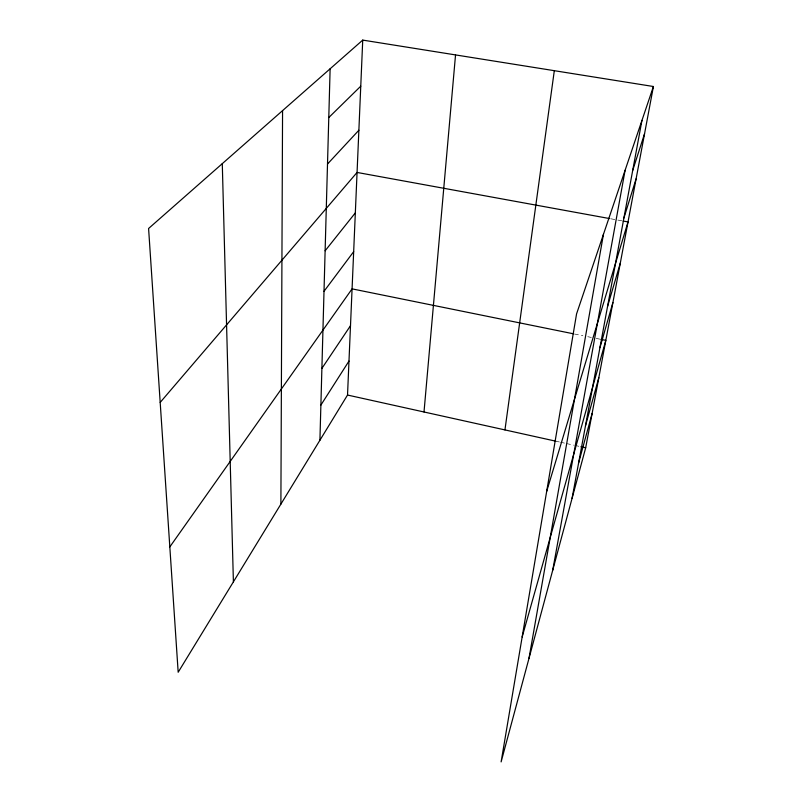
<?xml version="1.0" encoding="UTF-8"?>
<svg xmlns="http://www.w3.org/2000/svg" width="802" height="802" viewBox="0 0 802 802"><rect width="100%" height="100%" fill="white"/><g stroke="black" fill="none" stroke-linecap="round" stroke-linejoin="round"><path stroke-width="0.6" stroke-dasharray="4.01 3.01" d="M610.913 218.806L621.911 220.811M574.483 334.013L582.914 335.717M587.736 336.7L591.355 337.431M596.177 338.414L599.796 339.146M555.796 441.18L559.385 441.972M560.578 442.243L565.36 443.295M566.553 443.566L573.721 445.15M574.924 445.411L579.706 446.473"/><path stroke-width="1.2" d="M280.89 504.127L282.565 110.626M319.918 440.238L330.123 68.792M362.735 40.1L148.591 228.49L178.174 672.246L347.527 395.045L362.735 40.1L653.409 86.506L585.681 447.797L501.12 761.9L576.568 313.893L653.409 86.506M424.007 411.987L455.536 54.917M504.949 429.912L554.312 70.686M528.979 658.392L603.445 234.354M552.718 570.232L625.089 170.305M572.067 498.343L641.951 120.41M578.623 462.884L592.117 413.471M585.48 425.822L598.823 377.692M522.152 636.978L605.821 340.369L600.999 339.386M599.926 347.697L612.898 302.575M607.545 306.494L620.297 263.136M546.673 491.395L628.016 221.933L623.134 221.041M623.906 218.014L636.096 178.846M632.698 170.435L644.547 133.754M320.89 405.08L348.99 361.06M321.893 368.399L350.504 325.692M169.823 546.904L352.078 288.87L573.28 333.762M324.018 291.306L353.672 251.648M325.131 250.775L355.336 212.871M160.189 402.414L357.07 172.44L609.69 218.585M327.507 164.029L358.875 130.245M328.79 117.543L360.77 86.175M347.527 395.045L555.796 441.18M580.899 446.734L585.681 447.797M222.284 163.658L233.402 581.851"/></g></svg>
